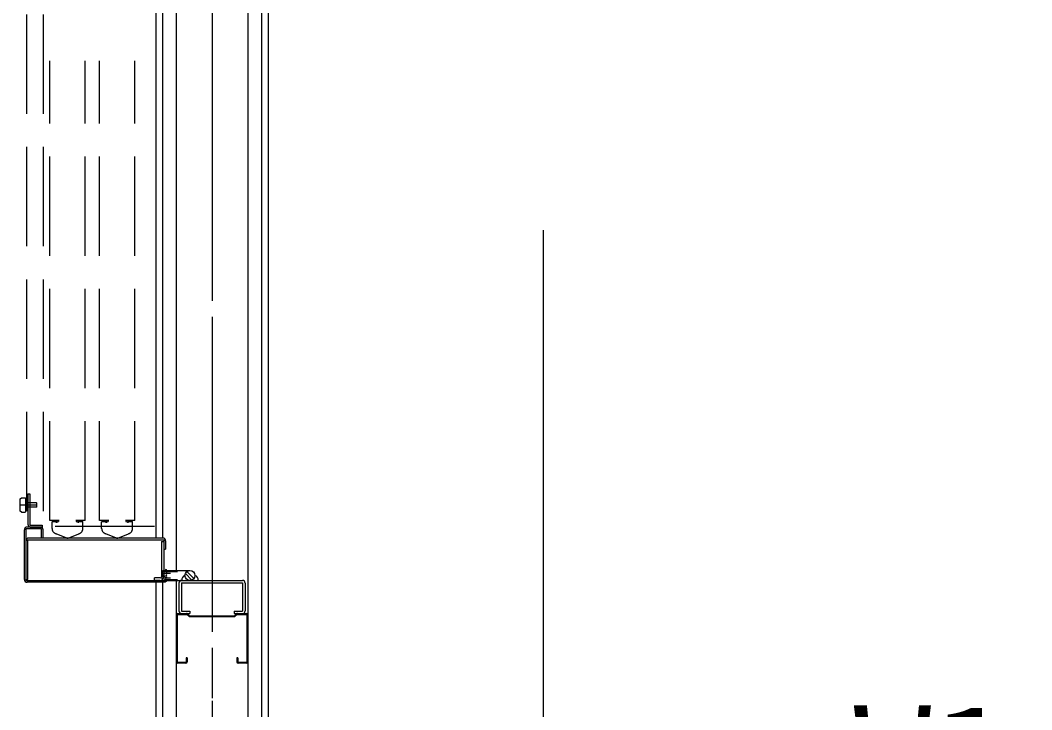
# Model space of a CAD drawing. Units: millimetres at full size. Extents: x -12803 to 120774, y -9413 to 101127.
# Drawn here: x 82101 to 83017, y 17096 to 17721 of the extents above; entities that cross this region are included whole.
import ezdxf
from ezdxf.enums import TextEntityAlignment as Align

# ---------------------------------------------------------------- set-up
doc = ezdxf.new("R2010")
doc.units = ezdxf.units.MM
doc.header["$LTSCALE"] = 30
for name, pattern in [('CHAIN2', [12, 9, -1, 1, -1]), ('DASHED3', [4, 3, -1]), ('DOUBLE_CHAIN1', [8.8, 5, -1, 0.6, -0.6, 0.6, -1])]:
    doc.linetypes.add(name, pattern=pattern)
doc.layers.add('0-0_NoName', color=7, linetype='Continuous')
for name, color, linetype, lineweight in [('1-3_AIHO15-壁開口寸法・コメント', 7, 'Continuous', 15), ('2-2_間仕切り芯', 7, 'DOUBLE_CHAIN1', 15), ('2-3_間仕切り', 7, 'Continuous', 15), ('2-A_建具', 7, 'Continuous', 15), ('3-2_AIHO08-壁芯', 7, 'CHAIN2', 15)]:
    doc.layers.add(name, color=color, linetype=linetype, lineweight=lineweight)
doc.styles.add('ＭＳ ゴシック', font='')
doc.styles.get('ＭＳ ゴシック').set_extended_font_data('MS Gothic')

# ---------------------------------------------------------------- blocks, each defined once
blk = doc.blocks.new('グループ部品-725')
at = {"layer": '1-3_AIHO15-壁開口寸法・コメント'}
blk.add_line((82574.36, 17530.41), (82574.36, 16711.84), dxfattribs=at)
at = {"layer": '1-3_AIHO15-壁開口寸法・コメント', "style": 'ＭＳ ゴシック', "width": 1.25}
blk.add_text('W1430×H2200', height=84.92, dxfattribs=at).set_placement((82854.99, 16989.47), align=Align.BOTTOM_LEFT)
blk = doc.blocks.new('グループ部品-732')
at = {"layer": '2-2_間仕切り芯'}
blk.add_line((82274.36, 20799.98), (82274.36, 5670.44), dxfattribs=at)
at = {"layer": '2-3_間仕切り'}
for p, q in [((82223.36, 17926.41), (82223.36, 17251.41)), ((82229.36, 17926.41), (82229.36, 17251.41)), ((82241.86, 17926.41), (82241.86, 17222.01)), ((82306.86, 17926.41), (82306.86, 13982.41)), ((82319.36, 17763.91), (82319.36, 13328.91)), ((82325.36, 17751.41), (82325.36, 13347.41)), ((82223.36, 17211.41), (82223.36, 16841.41)), ((82229.36, 17211.41), (82229.36, 16828.91)), ((82241.86, 17213.01), (82241.86, 16828.91))]:
    blk.add_line(p, q, dxfattribs=at)
at = {"layer": '2-A_建具', "linetype": 'DASHED3'}
for p, q in [((82106.36, 19405.91), (82106.36, 17261.41)), ((82121.36, 19405.91), (82121.36, 17261.41)), ((82127.36, 17267.31), (82127.36, 17683.91)), ((82159.36, 17267.31), (82159.36, 17683.91)), ((82172.36, 17267.31), (82172.36, 17683.91)), ((82204.36, 17267.31), (82204.36, 17683.91)), ((82107.56, 17291.41), (82109.16, 17291.41)), ((82107.56, 17291.41), (82107.56, 17263.81)), ((82109.16, 17291.41), (82109.16, 17263.01)), ((82100.56, 17286.91), (82101.56, 17287.91)), ((82100.56, 17275.91), (82100.56, 17286.91)), ((82100.56, 17281.41), (82115.56, 17281.41)), ((82101.56, 17287.91), (82105.06, 17287.91)), ((82105.56, 17287.41), (82105.06, 17287.91)), ((82105.56, 17275.41), (82105.56, 17287.41)), ((82105.56, 17286.41), (82106.36, 17286.41)), ((82115.16, 17283.41), (82106.36, 17283.41)), ((82101.56, 17274.91), (82100.56, 17275.91)), ((82101.56, 17274.91), (82105.06, 17274.91)), ((82105.56, 17275.41), (82105.06, 17274.91)), ((82105.56, 17276.41), (82106.36, 17276.41)), ((82115.16, 17279.41), (82106.36, 17279.41)), ((82115.56, 17279.81), (82115.16, 17279.41)), ((82222.36, 17261.91), (82106.36, 17261.91)), ((82109.16, 17263.01), (82120.56, 17263.01)), ((82120.56, 17263.01), (82120.56, 17261.41)), ((82134.86, 17267.31), (82127.36, 17267.31)), ((82129.36, 17260.19), (82129.36, 17266.11)), ((82129.66, 17266.41), (82133.36, 17266.41)), ((82133.36, 17265.21), (82133.36, 17266.41)), ((82134.21, 17266.19), (82135.36, 17266.36)), ((82135.36, 17267.91), (82135.36, 17266.36)), ((82159.36, 17267.31), (82151.86, 17267.31)), ((82153.36, 17266.41), (82157.06, 17266.41)), ((82153.36, 17265.21), (82153.36, 17266.41)), ((82157.36, 17260.19), (82157.36, 17266.11)), ((82179.86, 17267.31), (82172.36, 17267.31)), ((82174.36, 17260.19), (82174.36, 17266.11)), ((82174.66, 17266.41), (82178.36, 17266.41)), ((82178.36, 17265.21), (82178.36, 17266.41)), ((82179.21, 17266.19), (82180.36, 17266.36)), ((82180.36, 17267.91), (82180.36, 17266.36)), ((82204.36, 17267.31), (82196.86, 17267.31)), ((82198.36, 17266.41), (82202.06, 17266.41)), ((82198.36, 17265.21), (82198.36, 17266.41)), ((82202.36, 17260.19), (82202.36, 17266.11)), ((82109.96, 17261.41), (82120.56, 17261.41)), ((82142.81, 17251.49), (82133, 17255.38)), ((82143.9, 17251.49), (82153.71, 17255.38)), ((82187.81, 17251.49), (82178, 17255.38)), ((82188.9, 17251.49), (82198.71, 17255.38))]:
    blk.add_line(p, q, dxfattribs=at)
at = {"layer": '2-A_建具'}
for p, q in [((82104.36, 17213.81), (82104.36, 17259.01)), ((82119.76, 17259.81), (82105.96, 17259.81)), ((82105.96, 17213.01), (82105.96, 17259.81)), ((82118.96, 17261.41), (82106.76, 17261.41)), ((82119.76, 17251.41), (82119.76, 17259.81)), ((82121.36, 17251.41), (82121.36, 17259.01)), ((82107.56, 17249.81), (82230.76, 17249.81)), ((82229.96, 17251.41), (82108.36, 17251.41)), ((82228.46, 17248.41), (82228.46, 17216.31)), ((82228.46, 17248.41), (82230.76, 17248.41)), ((82230.76, 17249.81), (82230.76, 17241.41)), ((82230.76, 17248.41), (82230.76, 17216.41)), ((82232.36, 17249.01), (82232.36, 17241.41)), ((82230.76, 17241.41), (82232.36, 17241.41)), ((82228.97, 17219.51), (82236.72, 17219.51)), ((82229.3, 17221.01), (82243.16, 17221.01)), ((82230.46, 17222.01), (82254.36, 17222.01)), ((82256.22, 17213.41), (82250.26, 17219.38)), ((82257.82, 17214.64), (82251.49, 17220.98)), ((82105.96, 17213.01), (82232.36, 17213.01)), ((82232.36, 17211.41), (82106.76, 17211.41)), ((82227.46, 17215.31), (82222.36, 17215.31)), ((82230.46, 17213.01), (82254.36, 17213.01)), ((82231.61, 17214.01), (82243.16, 17214.01)), ((82231.94, 17215.51), (82236.72, 17215.51)), ((82232.36, 17211.41), (82232.36, 17213.01)), ((82244.36, 17210.61), (82244.36, 17185.41)), ((82246.66, 17210.71), (82246.66, 17185.31)), ((82246.76, 17213.01), (82301.96, 17213.01)), ((82304.36, 17210.61), (82304.36, 17185.41)), ((82241.86, 17181.81), (82241.86, 17139.21)), ((82242.66, 17182.21), (82242.66, 17138.81)), ((82242.66, 17182.21), (82251.52, 17182.21)), ((82243.06, 17183.01), (82254.36, 17183.01)), ((82246.66, 17185.31), (82254.36, 17185.31)), ((82253.52, 17180.21), (82251.52, 17182.21)), ((82253.86, 17181.01), (82252.21, 17182.66)), ((82253.52, 17180.21), (82295.19, 17180.21)), ((82253.86, 17181.01), (82294.86, 17181.01)), ((82254.36, 17185.31), (82254.36, 17183.01)), ((82294.36, 17185.31), (82302.06, 17185.31)), ((82296.5, 17182.66), (82294.86, 17181.01)), ((82297.19, 17182.21), (82295.19, 17180.21)), ((82306.86, 17181.81), (82306.86, 17139.21)), ((82251.86, 17143.01), (82251.86, 17139.21)), ((82297.66, 17143.01), (82297.66, 17138.81)), ((82242.66, 17138.81), (82251.06, 17138.81)), ((82250.66, 17138.01), (82243.06, 17138.01)), ((82297.66, 17138.81), (82306.06, 17138.81)), ((82305.66, 17138.01), (82298.06, 17138.01))]:
    blk.add_line(p, q, dxfattribs=at)
at = {"layer": '2-A_建具', "linetype": 'DASHED3'}
for points in [[(82115.56, 17279.81), (82115.56, 17283.01), (82115.16, 17283.41)], [(82151.36, 17267.91), (82151.36, 17266.36), (82152.5, 17266.19)], [(82196.36, 17267.91), (82196.36, 17266.36), (82197.5, 17266.19)]]:
    blk.add_lwpolyline(points, dxfattribs=at)
at = {"layer": '2-A_建具'}
for points in [[(82105.96, 17214.01), (82107.56, 17214.01), (82107.56, 17249.81)], [(82227.36, 17213.01), (82222.36, 17213.01), (82222.36, 17215.31)], [(82246.66, 17210.71), (82302.06, 17210.71), (82302.06, 17185.31)], [(82294.36, 17185.31), (82294.36, 17183.01), (82305.66, 17183.01)], [(82297.19, 17182.21), (82306.06, 17182.21), (82306.06, 17138.81)], [(82251.86, 17143.01), (82251.06, 17143.01), (82251.06, 17138.81)], [(82297.66, 17143.01), (82296.86, 17143.01), (82296.86, 17139.21)]]:
    blk.add_lwpolyline(points, dxfattribs=at)
blk.add_circle((82254.36, 17217.51), 4.5, dxfattribs=at)
at = {"layer": '2-A_建具', "linetype": 'DASHED3'}
for centre, radius, start, end in [((82109.96, 17263.81), 2.4, 180, 270), ((82129.66, 17266.11), 0.3, 90, 180), ((82134.36, 17265.2), 1, 98.53077, 180), ((82152.36, 17265.2), 1, 0, 81.46923), ((82157.06, 17266.11), 0.3, 0, 90), ((82174.66, 17266.11), 0.3, 90, 180), ((82179.36, 17265.2), 1, 98.53077, 180), ((82197.36, 17265.2), 1, 0, 81.46923), ((82202.06, 17266.11), 0.3, 0, 90), ((82134.36, 17260.19), 5, 180, 254.24546), ((82152.36, 17260.19), 5, 285.75454, 0), ((82179.36, 17260.19), 5, 180, 254.24546), ((82197.36, 17260.19), 5, 285.75454, 0), ((82143.36, 17253.41), 2, 254.24546, 285.75454), ((82188.36, 17253.41), 2, 254.24546, 285.75454)]:
    blk.add_arc(centre, radius, start, end, dxfattribs=at)
at = {"layer": '2-A_建具'}
for centre, radius, start, end in [((82106.76, 17259.01), 2.4, 90, 180), ((82118.96, 17259.01), 2.4, 0, 90), ((82108.36, 17249.01), 2.4, 90, 180), ((82229.96, 17249.01), 2.4, 0, 90), ((82227.36, 17216.41), 3.4, 270, 0), ((82227.46, 17216.31), 1, 270, 0), ((82231.39, 17219.76), 2.44, 112.61986, 247.38014), ((82231.39, 17215.26), 2.44, 112.61986, 247.38014), ((82229.52, 17215.26), 2.44, 292.61986, 67.38014), ((82232.36, 17222.01), 1, 270, 90), ((82232.36, 17220.21), 1, 270, 64.15807), ((82232.36, 17218.41), 1, 270, 64.15807), ((82232.36, 17216.61), 1, 270, 64.15807), ((82250.9, 17213.58), 4.02, 104.9838, 188.17994), ((82257.82, 17213.58), 4.02, 351.82006, 75.0162), ((82106.76, 17213.81), 2.4, 180, 270), ((82232.36, 17214.81), 1, 270, 64.15807), ((82232.36, 17213.01), 1, 270, 64.15807), ((82246.76, 17210.61), 2.4, 90, 180), ((82301.96, 17210.61), 2.4, 0, 90), ((82243.06, 17181.81), 1.2, 90, 180), ((82246.76, 17185.41), 2.4, 180, 270), ((82251.36, 17181.81), 1.2, 45, 90), ((82297.35, 17181.81), 1.2, 90, 135), ((82301.96, 17185.41), 2.4, 270, 0), ((82305.66, 17181.81), 1.2, 0, 90), ((82243.06, 17139.21), 1.2, 180, 270), ((82250.66, 17139.21), 1.2, 270, 0), ((82298.06, 17139.21), 1.2, 180, 270), ((82305.66, 17139.21), 1.2, 270, 0)]:
    blk.add_arc(centre, radius, start, end, dxfattribs=at)
at = {"layer": '3-2_AIHO08-壁芯'}
blk.add_lwpolyline([(82274.36, 19596.41), (82274.36, 13296.41), (82274.36, 6996.41)], dxfattribs=at)
at = {"layer": '1-3_AIHO15-壁開口寸法・コメント'}
blk.add_blockref('グループ部品-725', (0, 0), dxfattribs=at)
blk = doc.blocks.new('グループ部品-756')
at = {"layer": '1-3_AIHO15-壁開口寸法・コメント'}
blk.add_line((82574.36, 17530.41), (82574.36, 16711.84), dxfattribs=at)
at = {"layer": '1-3_AIHO15-壁開口寸法・コメント', "style": 'ＭＳ ゴシック', "width": 1.25}
blk.add_text('W1430×H2200', height=84.92, dxfattribs=at).set_placement((82854.99, 16989.47), align=Align.BOTTOM_LEFT)
blk = doc.blocks.new('グループ部品-763')
at = {"layer": '3-2_AIHO08-壁芯'}
blk.add_lwpolyline([(82274.36, 19596.41), (82274.36, 13296.41), (82274.36, 6996.41)], dxfattribs=at)
at = {"layer": '1-3_AIHO15-壁開口寸法・コメント'}
blk.add_blockref('グループ部品-756', (0, 0), dxfattribs=at)

msp = doc.modelspace()

# ---------------------------------------------------------------- block references
at = {"layer": '0-0_NoName'}
for name in ['グループ部品-732', 'グループ部品-763']:
    msp.add_blockref(name, (0, 0), dxfattribs=at)

doc.saveas('drawing.dxf')
